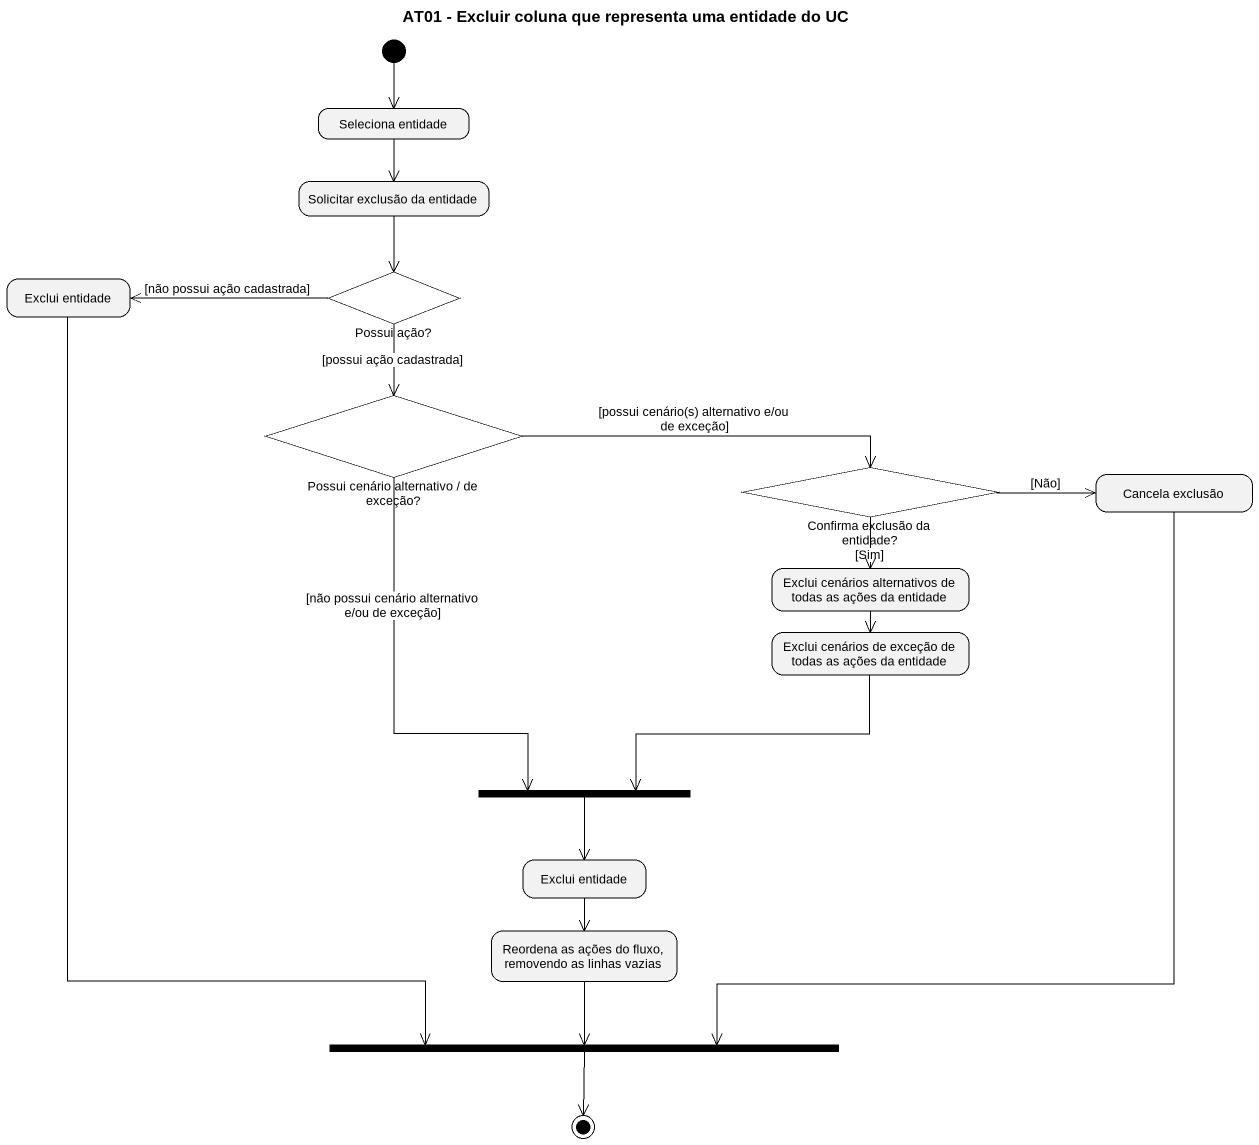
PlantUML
@startuml
title AT01 - Excluir coluna que representa uma entidade do UC
hide empty description
state "Seleciona entidade" as Seleciona_entidade
state "Solicitar exclusão da entidade" as Solicitar_exclusão_da
state "Exclui entidade" as Exclui_entidade
state "Possui ação?" as Possui_ação <<choice>>
state "Possui cenário alternativo / de exceção?" as Possui_cenário_alternativo <<choice>>
state "Confirma exclusão da entidade?" as Confirma_exclusão_da <<choice>>
state "Cancela exclusão" as Cancela_exclusão
state "Exclui cenários alternativos de todas as ações da entidade" as Exclui_cenários
state "Exclui cenários de exceção de todas as ações da entidade" as Exclui_cenários_de_exceção
state fork1 <<join>>
state "Exclui entidade" as Exclui_entidade_2
state "Reordena as ações do fluxo, removendo as linhas vazias" as Reordena_as_ações_do_fluxo
state fork2 <<join>>
[*] --> Seleciona_entidade
Seleciona_entidade --> Solicitar_exclusão_da
Solicitar_exclusão_da --> Possui_ação
Exclui_entidade --> fork2
Possui_ação -left-> Exclui_entidade : [não possui ação cadastrada]
Possui_ação --> Possui_cenário_alternativo : [possui ação cadastrada]
Possui_cenário_alternativo -right-> Confirma_exclusão_da : [possui cenário(s) alternativo e/ou de exceção]
Possui_cenário_alternativo --> fork1 : [não possui cenário alternativo e/ou de exceção]
Confirma_exclusão_da -right-> Cancela_exclusão : [Não]
Confirma_exclusão_da --> Exclui_cenários : [Sim]
Cancela_exclusão --> fork2
Exclui_cenários --> Exclui_cenários_de_exceção
Exclui_cenários_de_exceção -left-> fork1
fork1 --> Exclui_entidade_2
Exclui_entidade_2 --> Reordena_as_ações_do_fluxo
Reordena_as_ações_do_fluxo --> fork2
fork2 --> [*]
@enduml
